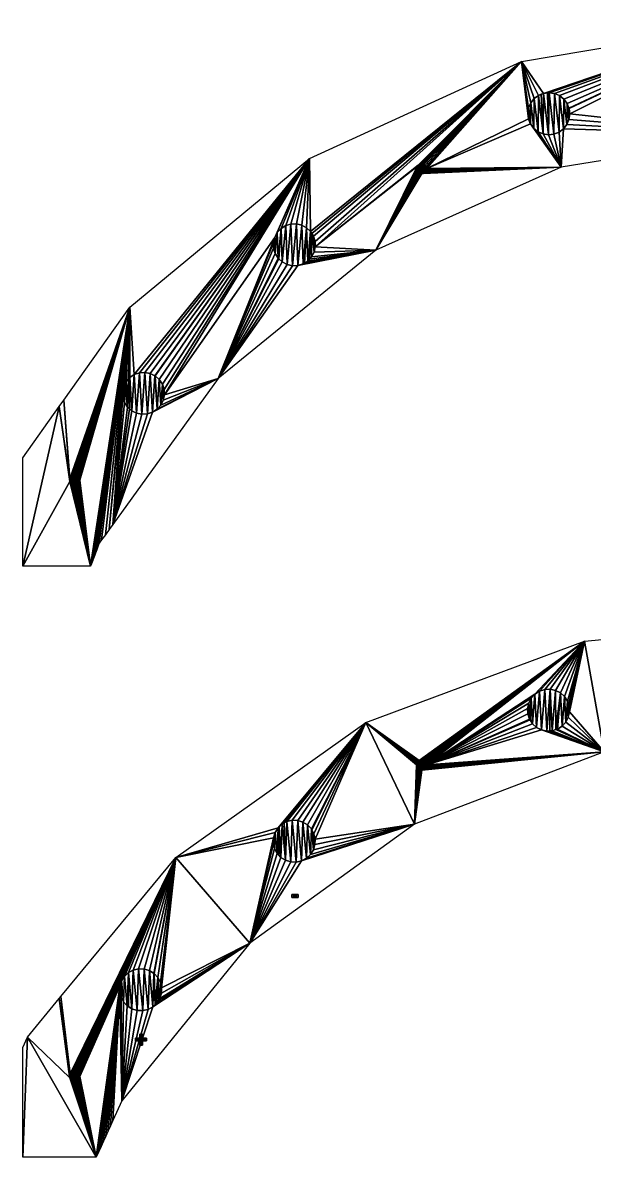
# Model space of a CAD drawing. Header units: metres. Extents: x -935 to 1842, y -1273 to 224.
# Drawn here: x 115.9 to 273.8, y -1273.3 to -960 of the extents above; entities that cross this region are included whole.
import ezdxf

# ---------------------------------------------------------------- set-up
doc = ezdxf.new("R2010")
doc.units = ezdxf.units.M

msp = doc.modelspace()

# ---------------------------------------------------------------- linework, layer by layer
at = {"layer": 'Group#9'}
msp.add_line((155.73, -1204.76), (155.66, -1204.85), dxfattribs=at)

# ---------------------------------------------------------------- meshes
at = {"layer": '+'}
mesh = msp.add_polyface(dxfattribs=at)
corners = [(147.09, -1240.42), (148.23, -1241.16), (148.23, -1240.42), (147.09, -1241.16), (148.23, -1239.28), (148.97, -1240.42), (148.97, -1239.28), (148.97, -1241.16), (148.97, -1242.3), (148.23, -1242.3), (150.11, -1241.16), (150.11, -1240.42)]
mesh.append_faces([[corners[k] for k in face] for face in [(1, 0, 3), (4, 5, 6), (5, 10, 11)]], dxfattribs={"vtx0": -1})
mesh.append_faces([[corners[k] for k in face] for face in [(0, 1, 2), (7, 4, 8), (8, 4, 9), (9, 2, 1), (10, 5, 7)]], dxfattribs={"vtx0": -1, "vtx1": -1})
mesh.append_faces([[corners[k] for k in face] for face in [(5, 4, 7)]], dxfattribs={"vtx0": -1, "vtx1": -1, "vtx2": -1})
mesh.append_faces([[corners[k] for k in face] for face in [(9, 4, 2)]], dxfattribs={"vtx0": -1, "vtx2": -1})
mesh = msp.add_polyface(dxfattribs=at)
corners = [(147.09, -1241.16, 0.2), (148.23, -1240.42, 0.2), (148.23, -1241.16, 0.2), (147.09, -1240.42, 0.2), (148.23, -1242.3, 0.2), (148.97, -1241.16, 0.2), (148.97, -1242.3, 0.2), (148.97, -1240.42, 0.2), (148.97, -1239.28, 0.2), (148.23, -1239.28, 0.2), (150.11, -1240.42, 0.2), (150.11, -1241.16, 0.2)]
mesh.append_faces([[corners[k] for k in face] for face in [(1, 0, 3), (4, 5, 6), (5, 10, 11)]], dxfattribs={"vtx0": -1})
mesh.append_faces([[corners[k] for k in face] for face in [(0, 1, 2), (7, 4, 8), (8, 4, 9), (9, 2, 1), (10, 5, 7)]], dxfattribs={"vtx0": -1, "vtx1": -1})
mesh.append_faces([[corners[k] for k in face] for face in [(5, 4, 7)]], dxfattribs={"vtx0": -1, "vtx1": -1, "vtx2": -1})
mesh.append_faces([[corners[k] for k in face] for face in [(9, 4, 2)]], dxfattribs={"vtx0": -1, "vtx2": -1})
mesh = msp.add_polyface(dxfattribs=at)
corners = [(147.09, -1240.42), (147.09, -1241.16, 0.2), (147.09, -1241.16), (147.09, -1240.42, 0.2)]
mesh.append_faces([[corners[k] for k in face] for face in [(0, 1, 2), (1, 0, 3)]], dxfattribs={"vtx0": -1})
mesh = msp.add_polyface(dxfattribs=at)
corners = [(148.23, -1240.42, 0.2), (147.09, -1240.42), (148.23, -1240.42), (147.09, -1240.42, 0.2)]
mesh.append_faces([[corners[k] for k in face] for face in [(0, 1, 2), (1, 0, 3)]], dxfattribs={"vtx0": -1})
mesh = msp.add_polyface(dxfattribs=at)
corners = [(148.97, -1239.28, 0.2), (148.23, -1239.28), (148.97, -1239.28), (148.23, -1239.28, 0.2)]
mesh.append_faces([[corners[k] for k in face] for face in [(0, 1, 2), (1, 0, 3)]], dxfattribs={"vtx0": -1})
mesh = msp.add_polyface(dxfattribs=at)
corners = [(148.23, -1239.28), (148.23, -1240.42, 0.2), (148.23, -1240.42), (148.23, -1239.28, 0.2)]
mesh.append_faces([[corners[k] for k in face] for face in [(0, 1, 2), (1, 0, 3)]], dxfattribs={"vtx0": -1})
mesh = msp.add_polyface(dxfattribs=at)
corners = [(148.97, -1239.28, 0.2), (148.97, -1240.42), (148.97, -1240.42, 0.2), (148.97, -1239.28)]
mesh.append_faces([[corners[k] for k in face] for face in [(0, 1, 2), (1, 0, 3)]], dxfattribs={"vtx0": -1})
mesh = msp.add_polyface(dxfattribs=at)
corners = [(150.11, -1240.42, 0.2), (148.97, -1240.42), (150.11, -1240.42), (148.97, -1240.42, 0.2)]
mesh.append_faces([[corners[k] for k in face] for face in [(0, 1, 2), (1, 0, 3)]], dxfattribs={"vtx0": -1})
mesh = msp.add_polyface(dxfattribs=at)
corners = [(150.11, -1240.42, 0.2), (150.11, -1241.16), (150.11, -1241.16, 0.2), (150.11, -1240.42)]
mesh.append_faces([[corners[k] for k in face] for face in [(0, 1, 2), (1, 0, 3)]], dxfattribs={"vtx0": -1})
mesh = msp.add_polyface(dxfattribs=at)
corners = [(147.09, -1241.16, 0.2), (148.23, -1241.16), (147.09, -1241.16), (148.23, -1241.16, 0.2)]
mesh.append_faces([[corners[k] for k in face] for face in [(0, 1, 2), (1, 0, 3)]], dxfattribs={"vtx0": -1})
mesh = msp.add_polyface(dxfattribs=at)
corners = [(148.23, -1241.16), (148.23, -1242.3, 0.2), (148.23, -1242.3), (148.23, -1241.16, 0.2)]
mesh.append_faces([[corners[k] for k in face] for face in [(0, 1, 2), (1, 0, 3)]], dxfattribs={"vtx0": -1})
mesh = msp.add_polyface(dxfattribs=at)
corners = [(148.23, -1242.3, 0.2), (148.97, -1242.3), (148.23, -1242.3), (148.97, -1242.3, 0.2)]
mesh.append_faces([[corners[k] for k in face] for face in [(0, 1, 2), (1, 0, 3)]], dxfattribs={"vtx0": -1})
mesh = msp.add_polyface(dxfattribs=at)
corners = [(148.97, -1241.16, 0.2), (148.97, -1242.3), (148.97, -1242.3, 0.2), (148.97, -1241.16)]
mesh.append_faces([[corners[k] for k in face] for face in [(0, 1, 2), (1, 0, 3)]], dxfattribs={"vtx0": -1})
mesh = msp.add_polyface(dxfattribs=at)
corners = [(148.97, -1241.16, 0.2), (150.11, -1241.16), (148.97, -1241.16), (150.11, -1241.16, 0.2)]
mesh.append_faces([[corners[k] for k in face] for face in [(0, 1, 2), (1, 0, 3)]], dxfattribs={"vtx0": -1})
at = {"layer": '-#1'}
mesh = msp.add_polyface(dxfattribs=at)
corners = [(190.25, -1200.68), (191.95, -1201.52), (191.95, -1200.68), (190.25, -1201.52)]
mesh.append_faces([[corners[k] for k in face] for face in [(0, 1, 2), (1, 0, 3)]], dxfattribs={"vtx0": -1})
mesh = msp.add_polyface(dxfattribs=at)
corners = [(190.25, -1201.52, 0.2), (191.95, -1200.68, 0.2), (191.95, -1201.52, 0.2), (190.25, -1200.68, 0.2)]
mesh.append_faces([[corners[k] for k in face] for face in [(0, 1, 2), (1, 0, 3)]], dxfattribs={"vtx0": -1})
mesh = msp.add_polyface(dxfattribs=at)
corners = [(190.25, -1200.68), (190.25, -1201.52, 0.2), (190.25, -1201.52), (190.25, -1200.68, 0.2)]
mesh.append_faces([[corners[k] for k in face] for face in [(0, 1, 2), (1, 0, 3)]], dxfattribs={"vtx0": -1})
mesh = msp.add_polyface(dxfattribs=at)
corners = [(191.95, -1200.68, 0.2), (190.25, -1200.68), (191.95, -1200.68), (190.25, -1200.68, 0.2)]
mesh.append_faces([[corners[k] for k in face] for face in [(0, 1, 2), (1, 0, 3)]], dxfattribs={"vtx0": -1})
mesh = msp.add_polyface(dxfattribs=at)
corners = [(190.25, -1201.52, 0.2), (191.95, -1201.52), (190.25, -1201.52), (191.95, -1201.52, 0.2)]
mesh.append_faces([[corners[k] for k in face] for face in [(0, 1, 2), (1, 0, 3)]], dxfattribs={"vtx0": -1})
mesh = msp.add_polyface(dxfattribs=at)
corners = [(191.95, -1200.68, 0.2), (191.95, -1201.52), (191.95, -1201.52, 0.2), (191.95, -1200.68)]
mesh.append_faces([[corners[k] for k in face] for face in [(0, 1, 2), (1, 0, 3)]], dxfattribs={"vtx0": -1})
at = {"layer": 'Group#10'}
mesh = msp.add_polyface(dxfattribs=at)
corners = [(264.57, -999.87), (227.5, -1000.26), (256.12, -987.94), (255.56, -986.53), (253.65, -970.69), (255.39, -985.03), (256.09, -987.84), (257.03, -989.15), (258.22, -990.09), (259.61, -990.69), (261.11, -990.9), (262.61, -990.73), (264.02, -990.17), (265.23, -989.26), (319.93, -990.95), (266.17, -988.07), (266.76, -986.68), (266.98, -985.18), (317.11, -959.97), (320.31, -975.25), (320.46, -973.75), (321.01, -972.34), (321.9, -971.11), (323.07, -970.16), (324.45, -969.54), (325.95, -969.3), (324.75, -980.74), (375.71, -996.67), (323.34, -980.2), (322.11, -979.31), (321.16, -978.13), (320.54, -976.75), (320.49, -976.39), (255.6, -983.53), (256.2, -982.14), (257.14, -980.95), (258.35, -980.05), (259.76, -979.48), (259.11, -979.74), (260.82, -979.36), (261.26, -979.31), (262.76, -979.53), (264.15, -980.12), (265.34, -981.06), (266.25, -982.27), (266.74, -983.53), (266.81, -983.68)]
mesh.append_faces([[corners[k] for k in face] for face in [(2, 3, 6), (36, 37, 38)]], dxfattribs={"vtx0": -1})
mesh.append_faces([[corners[k] for k in face] for face in [(3, 4, 5), (0, 13, 14), (19, 18, 20), (20, 18, 21), (21, 18, 22), (22, 18, 23), (23, 18, 24), (24, 18, 25), (14, 26, 27), (26, 14, 28), (28, 14, 29), (29, 14, 30), (30, 14, 31), (31, 14, 32), (32, 14, 19), (33, 4, 34), (34, 4, 35), (35, 4, 36), (37, 18, 39), (39, 18, 40), (40, 18, 41), (41, 18, 42), (42, 18, 43), (43, 18, 44), (44, 18, 45), (45, 18, 46), (46, 18, 17)]], dxfattribs={"vtx0": -1, "vtx1": -1})
mesh.append_faces([[corners[k] for k in face] for face in [(0, 1, 2), (2, 1, 3), (14, 17, 18), (14, 18, 19), (36, 4, 37)]], dxfattribs={"vtx0": -1, "vtx1": -1, "vtx2": -1})
mesh.append_faces([[corners[k] for k in face] for face in [(0, 2, 7), (0, 7, 8), (0, 8, 9), (0, 9, 10), (0, 10, 11), (0, 11, 12), (0, 12, 13), (14, 13, 15), (14, 15, 16), (14, 16, 17), (4, 33, 5), (37, 4, 18)]], dxfattribs={"vtx0": -1, "vtx2": -1})
mesh = msp.add_polyface(dxfattribs=at)
corners = [(213.4, -1022.81), (226.1, -1001.66), (264.57, -999.87), (225.74, -1001.61), (225.4, -1001.47), (225.11, -1001.25), (224.89, -1000.96), (224.82, -1000.79), (224.75, -1000.62), (224.7, -1000.26), (226.47, -1001.61), (226.8, -1001.47), (227.09, -1001.25), (227.32, -1000.96), (227.45, -1000.62), (227.5, -1000.26), (255.56, -986.53), (253.65, -970.69), (189.98, -1015.58), (195.12, -997.47), (191.5, -1015.53), (192.97, -1015.87), (194.31, -1016.58), (195.41, -1017.62), (195.78, -1018.21), (196.21, -1018.9), (196.65, -1020.35), (196.7, -1021.86), (225.11, -999.27), (224.89, -999.56), (224.75, -999.9), (225.4, -999.05), (225.74, -998.91), (226.1, -998.86), (226.47, -998.91), (226.8, -999.05), (227.09, -999.27), (227.32, -999.56), (227.39, -999.73), (227.45, -999.9), (191.88, -1027.02), (193.33, -1026.58), (193.71, -1026.34), (194.62, -1025.78), (195.09, -1025.27), (195.65, -1024.67), (196.36, -1023.34)]
mesh.append_faces([[corners[k] for k in face] for face in [(0, 1, 2), (1, 0, 3), (3, 0, 4), (4, 0, 5), (5, 0, 6), (6, 0, 7), (7, 0, 8), (8, 0, 9), (18, 19, 20), (20, 19, 21), (21, 19, 22), (22, 19, 23), (23, 17, 24), (24, 17, 25), (25, 17, 26), (26, 17, 27), (28, 17, 31), (31, 17, 32), (32, 17, 33), (33, 17, 34), (34, 17, 35), (35, 17, 36), (36, 17, 37), (37, 17, 38), (38, 17, 39), (39, 17, 15)]], dxfattribs={"vtx0": -1, "vtx1": -1})
mesh.append_faces([[corners[k] for k in face] for face in [(16, 15, 17), (27, 17, 28), (27, 29, 0)]], dxfattribs={"vtx0": -1, "vtx1": -1, "vtx2": -1})
mesh.append_faces([[corners[k] for k in face] for face in [(2, 1, 10), (2, 10, 11), (2, 11, 12), (2, 12, 13), (2, 13, 14), (2, 14, 15), (23, 19, 17), (27, 28, 29), (0, 29, 30), (0, 30, 9), (0, 40, 41), (0, 41, 42), (0, 42, 43), (0, 43, 44), (0, 44, 45), (0, 45, 46), (0, 46, 27)]], dxfattribs={"vtx0": -1, "vtx2": -1})
mesh = msp.add_polyface(dxfattribs=at)
corners = [(255.6, -983.53), (255.56, -986.53), (255.39, -985.03), (256.09, -987.84), (256.2, -982.14), (256.12, -987.94), (257.03, -989.15), (257.14, -980.95), (258.22, -990.09), (258.35, -980.05), (259.61, -990.69), (259.11, -979.74), (259.76, -979.48), (261.11, -990.9), (260.82, -979.36), (261.26, -979.31), (262.61, -990.73), (262.76, -979.53), (264.02, -990.17), (264.15, -980.12), (265.23, -989.26), (265.34, -981.06), (266.17, -988.07), (266.25, -982.27), (266.76, -986.68), (266.74, -983.53), (266.81, -983.68), (266.98, -985.18)]
mesh.append_faces([[corners[k] for k in face] for face in [(0, 1, 2), (24, 26, 27)]], dxfattribs={"vtx0": -1})
mesh.append_faces([[corners[k] for k in face] for face in [(1, 0, 3), (3, 4, 5), (5, 4, 6), (6, 7, 8), (8, 9, 10), (10, 12, 13), (13, 15, 16), (16, 17, 18), (18, 19, 20), (20, 21, 22), (22, 23, 24)]], dxfattribs={"vtx0": -1, "vtx1": -1})
mesh.append_faces([[corners[k] for k in face] for face in [(3, 0, 4), (6, 4, 7), (8, 7, 9), (10, 9, 11), (10, 11, 12), (13, 12, 14), (13, 14, 15), (16, 15, 17), (18, 17, 19), (20, 19, 21), (22, 21, 23), (24, 23, 25), (24, 25, 26)]], dxfattribs={"vtx0": -1, "vtx2": -1})
mesh = msp.add_polyface(dxfattribs=at)
corners = [(128.94, -1085.9), (127.25, -1064.2), (145.52, -1038.49), (129.3, -1085.28), (129.59, -1085.05), (129.93, -1084.91), (130.29, -1084.87), (130.65, -1084.91), (130.99, -1085.05), (131.13, -1085.16), (131.28, -1085.28), (131.5, -1085.57), (139.76, -1099.94), (143.47, -1061.9), (143.78, -1060.42), (144.14, -1059.7), (144.45, -1059.07), (145.16, -1058.27), (145.46, -1057.94), (146.72, -1057.1), (195.12, -997.47), (148.16, -1056.62), (149.67, -1056.53), (151.15, -1056.84), (152.43, -1057.48), (152.51, -1057.51), (153.64, -1058.52), (154.47, -1059.78), (154.95, -1061.22), (155.04, -1062.73), (185.5, -1019.26), (169.91, -1058.21), (185.16, -1020.74), (186.22, -1017.93), (187.25, -1016.82), (188.54, -1016.02), (189.98, -1015.58), (191.88, -1027.02), (213.4, -1022.81), (190.37, -1027.07), (188.9, -1026.73), (187.56, -1026.02), (186.67, -1025.18), (186.45, -1024.98), (185.65, -1023.7), (185.21, -1022.25), (151.79, -1067.53), (153.05, -1066.7), (154.06, -1065.57), (154.74, -1064.21)]
mesh.append_faces([[corners[k] for k in face] for face in [(3, 2, 4), (4, 2, 5), (5, 2, 6), (6, 2, 7), (7, 2, 8), (8, 2, 9), (9, 2, 10), (10, 2, 11), (13, 2, 14), (14, 2, 15), (15, 2, 16), (16, 2, 17), (17, 2, 18), (18, 2, 19), (19, 20, 21), (21, 20, 22), (22, 20, 23), (23, 20, 24), (24, 20, 25), (25, 20, 26), (26, 20, 27), (27, 20, 28), (28, 20, 29), (30, 20, 33), (33, 20, 34), (34, 20, 35), (35, 20, 36), (31, 37, 38), (37, 31, 39), (39, 31, 40), (40, 31, 41), (41, 31, 42), (42, 31, 43), (43, 31, 44), (44, 31, 45), (45, 31, 32)]], dxfattribs={"vtx0": -1, "vtx1": -1})
mesh.append_faces([[corners[k] for k in face] for face in [(12, 2, 13), (29, 20, 30), (29, 30, 31)]], dxfattribs={"vtx0": -1, "vtx1": -1, "vtx2": -1})
mesh.append_faces([[corners[k] for k in face] for face in [(0, 1, 2), (19, 2, 20), (31, 30, 32), (31, 46, 47), (31, 47, 48), (31, 48, 49), (31, 49, 29)]], dxfattribs={"vtx0": -1, "vtx2": -1})
mesh = msp.add_polyface(dxfattribs=at)
corners = [(224.75, -999.9), (224.75, -1000.62), (224.7, -1000.26), (224.89, -999.56), (224.82, -1000.79), (224.89, -1000.96), (225.11, -999.27), (225.11, -1001.25), (225.4, -999.05), (225.4, -1001.47), (225.74, -998.91), (225.74, -1001.61), (226.1, -998.86), (226.1, -1001.66), (226.47, -998.91), (226.47, -1001.61), (226.8, -999.05), (226.8, -1001.47), (227.09, -1001.25), (227.09, -999.27), (227.32, -999.56), (227.32, -1000.96), (227.39, -999.73), (227.45, -1000.62), (227.45, -999.9), (227.5, -1000.26)]
mesh.append_faces([[corners[k] for k in face] for face in [(0, 1, 2), (23, 24, 25)]], dxfattribs={"vtx0": -1})
mesh.append_faces([[corners[k] for k in face] for face in [(1, 3, 4), (4, 3, 5), (5, 6, 7), (7, 8, 9), (9, 10, 11), (11, 12, 13), (13, 14, 15), (15, 16, 17), (17, 16, 18), (18, 20, 21), (21, 22, 23)]], dxfattribs={"vtx0": -1, "vtx1": -1})
mesh.append_faces([[corners[k] for k in face] for face in [(1, 0, 3), (5, 3, 6), (7, 6, 8), (9, 8, 10), (11, 10, 12), (13, 12, 14), (15, 14, 16), (18, 16, 19), (18, 19, 20), (21, 20, 22), (23, 22, 24)]], dxfattribs={"vtx0": -1, "vtx2": -1})
mesh = msp.add_polyface(dxfattribs=at)
corners = [(185.5, -1019.26), (185.21, -1022.25), (185.16, -1020.74), (185.65, -1023.7), (186.22, -1017.93), (186.45, -1024.98), (187.25, -1016.82), (186.67, -1025.18), (187.56, -1026.02), (188.54, -1016.02), (188.9, -1026.73), (189.98, -1015.58), (190.37, -1027.07), (191.5, -1015.53), (191.88, -1027.02), (192.97, -1015.87), (193.33, -1026.58), (194.31, -1016.58), (193.71, -1026.34), (194.62, -1025.78), (195.41, -1017.62), (195.09, -1025.27), (195.65, -1024.67), (195.78, -1018.21), (196.36, -1023.34), (196.21, -1018.9), (196.65, -1020.35), (196.7, -1021.86)]
mesh.append_faces([[corners[k] for k in face] for face in [(0, 1, 2), (24, 26, 27)]], dxfattribs={"vtx0": -1})
mesh.append_faces([[corners[k] for k in face] for face in [(1, 0, 3), (3, 4, 5), (5, 6, 7), (7, 6, 8), (8, 9, 10), (10, 11, 12), (12, 13, 14), (14, 15, 16), (16, 17, 18), (18, 17, 19), (19, 20, 21), (21, 20, 22), (22, 23, 24)]], dxfattribs={"vtx0": -1, "vtx1": -1})
mesh.append_faces([[corners[k] for k in face] for face in [(3, 0, 4), (5, 4, 6), (8, 6, 9), (10, 9, 11), (12, 11, 13), (14, 13, 15), (16, 15, 17), (19, 17, 20), (22, 20, 23), (24, 23, 25), (24, 25, 26)]], dxfattribs={"vtx0": -1, "vtx2": -1})
mesh = msp.add_polyface(dxfattribs=at)
corners = [(127.25, -1064.2), (128.94, -1085.9), (128.89, -1086.27), (145.52, -1038.49), (129.08, -1085.57), (129.3, -1085.28), (131.5, -1085.57), (131.64, -1085.9), (131.69, -1086.27), (134.65, -1110.02), (134.72, -1109.83), (135.24, -1108.47), (135.26, -1108.41), (135.8, -1106.99), (136, -1106.47), (136.34, -1105.57), (136.88, -1104.15), (137.07, -1103.66), (137.71, -1102.78), (138.73, -1101.36), (139.76, -1099.94), (143.47, -1061.9), (140.78, -1098.52), (151.79, -1067.53), (169.91, -1058.21), (150.36, -1068.01), (148.84, -1068.1), (147.36, -1067.8), (146.01, -1067.12), (145.41, -1066.59), (144.88, -1066.12), (144.04, -1064.85), (143.56, -1063.42), (126, -1065.95), (115.91, -1110.02), (115.91, -1080.15), (128.94, -1086.63), (129.08, -1086.96), (129.3, -1087.25), (129.45, -1087.37), (129.59, -1087.48), (129.93, -1087.62), (130.29, -1087.66), (130.65, -1087.62), (130.99, -1087.48), (131.28, -1087.25), (131.5, -1086.96), (131.64, -1086.63)]
mesh.append_faces([[corners[k] for k in face] for face in [(33, 34, 35)]], dxfattribs={"vtx0": -1})
mesh.append_faces([[corners[k] for k in face] for face in [(1, 3, 4), (4, 3, 5), (6, 3, 7), (7, 3, 8), (9, 3, 10), (10, 3, 11), (11, 3, 12), (12, 3, 13), (13, 3, 14), (14, 3, 15), (15, 3, 16), (16, 3, 17), (17, 3, 18), (18, 3, 19), (19, 3, 20), (20, 21, 22), (22, 23, 24), (23, 22, 25), (25, 22, 26), (26, 22, 27), (27, 22, 28), (28, 22, 29), (29, 22, 30), (30, 22, 31), (31, 22, 32), (32, 22, 21), (34, 36, 9), (36, 33, 2)]], dxfattribs={"vtx0": -1, "vtx1": -1})
mesh.append_faces([[corners[k] for k in face] for face in [(8, 3, 9), (34, 33, 36)]], dxfattribs={"vtx0": -1, "vtx1": -1, "vtx2": -1})
mesh.append_faces([[corners[k] for k in face] for face in [(0, 1, 2), (2, 33, 0), (9, 36, 37), (9, 37, 38), (9, 38, 39), (9, 39, 40), (9, 40, 41), (9, 41, 42), (9, 42, 43), (9, 43, 44), (9, 44, 45), (9, 45, 46), (9, 46, 47), (9, 47, 8)]], dxfattribs={"vtx0": -1, "vtx2": -1})
mesh = msp.add_polyface(dxfattribs=at)
corners = [(143.78, -1060.42), (143.56, -1063.42), (143.47, -1061.9), (144.04, -1064.85), (144.14, -1059.7), (144.88, -1066.12), (144.45, -1059.07), (145.16, -1058.27), (145.41, -1066.59), (145.46, -1057.94), (146.01, -1067.12), (146.72, -1057.1), (147.36, -1067.8), (148.16, -1056.62), (148.84, -1068.1), (149.67, -1056.53), (150.36, -1068.01), (151.15, -1056.84), (151.79, -1067.53), (152.43, -1057.48), (153.05, -1066.7), (152.51, -1057.51), (153.64, -1058.52), (154.06, -1065.57), (154.47, -1059.78), (154.74, -1064.21), (154.95, -1061.22), (155.04, -1062.73)]
mesh.append_faces([[corners[k] for k in face] for face in [(0, 1, 2), (25, 26, 27)]], dxfattribs={"vtx0": -1})
mesh.append_faces([[corners[k] for k in face] for face in [(1, 0, 3), (3, 4, 5), (5, 7, 8), (8, 9, 10), (10, 11, 12), (12, 13, 14), (14, 15, 16), (16, 17, 18), (18, 19, 20), (20, 22, 23), (23, 24, 25)]], dxfattribs={"vtx0": -1, "vtx1": -1})
mesh.append_faces([[corners[k] for k in face] for face in [(3, 0, 4), (5, 4, 6), (5, 6, 7), (8, 7, 9), (10, 9, 11), (12, 11, 13), (14, 13, 15), (16, 15, 17), (18, 17, 19), (20, 19, 21), (20, 21, 22), (23, 22, 24), (25, 24, 26)]], dxfattribs={"vtx0": -1, "vtx2": -1})
mesh = msp.add_polyface(dxfattribs=at)
corners = [(128.94, -1085.9), (128.94, -1086.63), (128.89, -1086.27), (129.08, -1085.57), (129.08, -1086.96), (129.3, -1085.28), (129.3, -1087.25), (129.59, -1085.05), (129.45, -1087.37), (129.59, -1087.48), (129.93, -1084.91), (129.93, -1087.62), (130.29, -1084.87), (130.29, -1087.66), (130.65, -1084.91), (130.65, -1087.62), (130.99, -1085.05), (130.99, -1087.48), (131.13, -1085.16), (131.28, -1087.25), (131.28, -1085.28), (131.5, -1085.57), (131.5, -1086.96), (131.64, -1085.9), (131.64, -1086.63), (131.69, -1086.27)]
mesh.append_faces([[corners[k] for k in face] for face in [(0, 1, 2), (24, 23, 25)]], dxfattribs={"vtx0": -1})
mesh.append_faces([[corners[k] for k in face] for face in [(1, 3, 4), (4, 5, 6), (6, 7, 8), (8, 7, 9), (9, 10, 11), (11, 12, 13), (13, 14, 15), (15, 16, 17), (17, 18, 19), (19, 21, 22), (22, 23, 24)]], dxfattribs={"vtx0": -1, "vtx1": -1})
mesh.append_faces([[corners[k] for k in face] for face in [(1, 0, 3), (4, 3, 5), (6, 5, 7), (9, 7, 10), (11, 10, 12), (13, 12, 14), (15, 14, 16), (17, 16, 18), (19, 18, 20), (19, 20, 21), (22, 21, 23)]], dxfattribs={"vtx0": -1, "vtx2": -1})
at = {"layer": 'Group#9'}
mesh = msp.add_polyface(dxfattribs=at)
corners = [(224.1, -1181.33), (226.1, -1166.36), (276.5, -1161.37), (226.47, -1166.31), (226.8, -1166.17), (227.09, -1165.95), (227.32, -1165.66), (227.45, -1165.32), (227.5, -1164.96), (259.15, -1155.26), (257.8, -1154.57), (256.68, -1153.55), (256.02, -1152.53), (255.86, -1152.28), (255.4, -1150.84), (255.32, -1149.33), (260.63, -1155.58), (261.44, -1155.54), (262.14, -1155.51), (263.16, -1155.18), (263.58, -1155.05), (264.85, -1154.23), (265.87, -1153.11), (266.56, -1151.76), (266.88, -1150.28), (271.02, -1130.74), (335.09, -1124.67), (320.54, -1138.15), (320.31, -1139.65), (320.46, -1141.11), (227.45, -1164.6), (257.35, -1145.38), (256.34, -1146.5), (255.65, -1147.85), (258.63, -1144.56), (260.07, -1144.1), (261.58, -1144.03), (263.06, -1144.35), (264.41, -1145.04), (265.53, -1146.06), (266.35, -1147.33), (266.63, -1148.23), (266.81, -1148.77)]
mesh.append_faces([[corners[k] for k in face] for face in [(0, 1, 2), (9, 8, 10), (10, 8, 11), (11, 8, 12), (12, 8, 13), (13, 8, 14), (14, 8, 15), (29, 2, 28), (30, 25, 8), (31, 25, 34), (34, 25, 35), (35, 25, 36), (36, 25, 37), (37, 25, 38), (38, 25, 39), (39, 25, 40), (40, 25, 41), (41, 25, 42), (42, 25, 24)]], dxfattribs={"vtx0": -1, "vtx1": -1})
mesh.append_faces([[corners[k] for k in face] for face in [(2, 8, 9), (2, 24, 25), (8, 25, 31)]], dxfattribs={"vtx0": -1, "vtx1": -1, "vtx2": -1})
mesh.append_faces([[corners[k] for k in face] for face in [(2, 1, 3), (2, 3, 4), (2, 4, 5), (2, 5, 6), (2, 6, 7), (2, 7, 8), (2, 9, 16), (2, 16, 17), (2, 17, 18), (2, 18, 19), (2, 19, 20), (2, 20, 21), (2, 21, 22), (2, 22, 23), (2, 23, 24), (2, 25, 26), (2, 27, 28), (8, 31, 32), (8, 32, 33), (8, 33, 15)]], dxfattribs={"vtx0": -1, "vtx2": -1})
mesh = msp.add_polyface(dxfattribs=at)
corners = [(226.1, -1166.36), (224.1, -1181.33), (225.74, -1166.31), (225.4, -1166.17), (225.11, -1165.95), (224.89, -1165.66), (224.75, -1165.32), (224.7, -1164.96), (224.82, -1165.49), (178.65, -1214.17), (192.94, -1191.43), (191.47, -1191.77), (187.22, -1190.48), (186.19, -1189.37), (186.68, -1189.89), (194.28, -1190.72), (195.38, -1189.68), (196.18, -1188.4), (196.62, -1186.95), (196.67, -1185.44), (210.7, -1153.19), (224.75, -1164.6), (224.89, -1164.26), (225.11, -1163.97), (225.4, -1163.75), (271.02, -1130.74), (225.74, -1163.61), (226.1, -1163.56), (226.47, -1163.61), (226.8, -1163.75), (227.09, -1163.97), (227.32, -1164.26), (227.39, -1164.43), (227.45, -1164.6), (186.42, -1182.32), (186.75, -1182.01), (187.53, -1181.28), (188.15, -1180.95), (188.87, -1180.57), (190.34, -1180.23), (191.85, -1180.28), (193.3, -1180.72), (194.59, -1181.52), (195.62, -1182.63), (195.77, -1182.9), (196.33, -1183.96)]
mesh.append_faces([[corners[k] for k in face] for face in [(5, 6, 8), (12, 13, 14)]], dxfattribs={"vtx0": -1})
mesh.append_faces([[corners[k] for k in face] for face in [(0, 1, 2), (2, 1, 3), (3, 1, 4), (4, 1, 5), (6, 1, 7), (9, 10, 1), (10, 9, 11), (7, 20, 21), (21, 20, 22), (22, 20, 23), (23, 20, 24), (24, 25, 26), (26, 25, 27), (27, 25, 28), (28, 25, 29), (29, 25, 30), (30, 25, 31), (31, 25, 32), (32, 25, 33), (34, 20, 35), (35, 20, 36), (36, 20, 37), (37, 20, 38), (38, 20, 39), (39, 20, 40), (40, 20, 41), (41, 20, 42), (42, 20, 43), (43, 20, 44), (44, 20, 45), (45, 20, 19)]], dxfattribs={"vtx0": -1, "vtx1": -1})
mesh.append_faces([[corners[k] for k in face] for face in [(5, 1, 6), (1, 19, 20), (1, 20, 7)]], dxfattribs={"vtx0": -1, "vtx1": -1, "vtx2": -1})
mesh.append_faces([[corners[k] for k in face] for face in [(1, 10, 15), (1, 15, 16), (1, 16, 17), (1, 17, 18), (1, 18, 19), (24, 20, 25)]], dxfattribs={"vtx0": -1, "vtx2": -1})
mesh = msp.add_polyface(dxfattribs=at)
corners = [(255.65, -1147.85), (255.4, -1150.84), (255.32, -1149.33), (255.86, -1152.28), (256.34, -1146.5), (256.02, -1152.53), (256.68, -1153.55), (257.35, -1145.38), (257.8, -1154.57), (258.63, -1144.56), (259.15, -1155.26), (260.07, -1144.1), (260.63, -1155.58), (261.58, -1144.03), (261.44, -1155.54), (262.14, -1155.51), (263.06, -1144.35), (263.16, -1155.18), (264.41, -1145.04), (263.58, -1155.05), (264.85, -1154.23), (265.53, -1146.06), (265.87, -1153.11), (266.35, -1147.33), (266.56, -1151.76), (266.63, -1148.23), (266.88, -1150.28), (266.81, -1148.77)]
mesh.append_faces([[corners[k] for k in face] for face in [(0, 1, 2), (26, 25, 27)]], dxfattribs={"vtx0": -1})
mesh.append_faces([[corners[k] for k in face] for face in [(1, 0, 3), (3, 4, 5), (5, 4, 6), (6, 7, 8), (8, 9, 10), (10, 11, 12), (12, 13, 14), (14, 13, 15), (15, 16, 17), (17, 18, 19), (19, 18, 20), (20, 21, 22), (22, 23, 24), (24, 25, 26)]], dxfattribs={"vtx0": -1, "vtx1": -1})
mesh.append_faces([[corners[k] for k in face] for face in [(3, 0, 4), (6, 4, 7), (8, 7, 9), (10, 9, 11), (12, 11, 13), (15, 13, 16), (17, 16, 18), (20, 18, 21), (22, 21, 23), (24, 23, 25)]], dxfattribs={"vtx0": -1, "vtx2": -1})
mesh = msp.add_polyface(dxfattribs=at)
corners = [(191.47, -1191.77), (178.65, -1214.17), (189.95, -1191.72), (188.51, -1191.28), (187.22, -1190.48), (186.19, -1189.37), (185.48, -1188.04), (185.13, -1186.56), (146.08, -1232.29), (144.8, -1231.49), (145.08, -1231.66), (151.85, -1231.74), (152.45, -1231.19), (152.96, -1230.71), (153.53, -1229.8), (153.76, -1229.42), (154.21, -1227.98), (154.26, -1226.46), (158.24, -1190.48), (185.18, -1185.05), (185.62, -1183.6), (186.42, -1182.32), (210.7, -1153.19), (129.06, -1250.27), (126.47, -1228.89), (129.28, -1249.98), (129.57, -1249.75), (129.91, -1249.61), (130.27, -1249.57), (130.63, -1249.61), (130.97, -1249.75), (131.26, -1249.98), (131.48, -1250.27), (131.62, -1250.6), (143.21, -1224.61), (131.67, -1250.97), (142.77, -1226.06), (144.02, -1223.33), (145.12, -1222.3), (146.46, -1221.59), (147.93, -1221.25), (149.45, -1221.3), (150.89, -1221.74), (152.14, -1222.52), (152.18, -1222.54), (153.21, -1223.65), (153.92, -1224.99)]
mesh.append_faces([[corners[k] for k in face] for face in [(8, 9, 10)]], dxfattribs={"vtx0": -1})
mesh.append_faces([[corners[k] for k in face] for face in [(0, 1, 2), (2, 1, 3), (3, 1, 4), (5, 1, 6), (6, 1, 7), (19, 18, 20), (20, 18, 21), (23, 18, 25), (25, 18, 26), (26, 18, 27), (27, 18, 28), (28, 18, 29), (29, 18, 30), (30, 18, 31), (31, 18, 32), (32, 18, 33), (34, 18, 37), (37, 18, 38), (38, 18, 39), (39, 18, 40), (40, 18, 41), (41, 18, 42), (42, 18, 43), (43, 18, 44), (44, 18, 45), (45, 18, 46), (46, 18, 17)]], dxfattribs={"vtx0": -1, "vtx1": -1})
mesh.append_faces([[corners[k] for k in face] for face in [(4, 1, 5), (1, 17, 18), (1, 18, 19), (33, 18, 34)]], dxfattribs={"vtx0": -1, "vtx1": -1, "vtx2": -1})
mesh.append_faces([[corners[k] for k in face] for face in [(1, 11, 12), (1, 12, 13), (1, 13, 14), (1, 14, 15), (1, 15, 16), (1, 16, 17), (21, 18, 22), (1, 19, 7), (23, 24, 18), (35, 34, 36)]], dxfattribs={"vtx0": -1, "vtx2": -1})
mesh = msp.add_polyface(dxfattribs=at)
corners = [(224.75, -1164.6), (224.75, -1165.32), (224.7, -1164.96), (224.89, -1164.26), (224.82, -1165.49), (224.89, -1165.66), (225.11, -1165.95), (225.11, -1163.97), (225.4, -1166.17), (225.4, -1163.75), (225.74, -1163.61), (225.74, -1166.31), (226.1, -1166.36), (226.1, -1163.56), (226.47, -1166.31), (226.47, -1163.61), (226.8, -1166.17), (226.8, -1163.75), (227.09, -1165.95), (227.09, -1163.97), (227.32, -1165.66), (227.32, -1164.26), (227.45, -1165.32), (227.39, -1164.43), (227.45, -1164.6), (227.5, -1164.96)]
mesh.append_faces([[corners[k] for k in face] for face in [(0, 1, 2), (22, 24, 25)]], dxfattribs={"vtx0": -1})
mesh.append_faces([[corners[k] for k in face] for face in [(1, 3, 4), (4, 3, 5), (5, 3, 6), (6, 7, 8), (8, 10, 11), (11, 10, 12), (12, 13, 14), (14, 15, 16), (16, 17, 18), (18, 19, 20), (20, 21, 22)]], dxfattribs={"vtx0": -1, "vtx1": -1})
mesh.append_faces([[corners[k] for k in face] for face in [(1, 0, 3), (6, 3, 7), (8, 7, 9), (8, 9, 10), (12, 10, 13), (14, 13, 15), (16, 15, 17), (18, 17, 19), (20, 19, 21), (22, 21, 23), (22, 23, 24)]], dxfattribs={"vtx0": -1, "vtx2": -1})
mesh = msp.add_polyface(dxfattribs=at)
corners = [(185.18, -1185.05), (185.48, -1188.04), (185.13, -1186.56), (185.62, -1183.6), (186.19, -1189.37), (186.42, -1182.32), (186.68, -1189.89), (186.75, -1182.01), (187.22, -1190.48), (187.53, -1181.28), (188.51, -1191.28), (188.15, -1180.95), (188.87, -1180.57), (189.95, -1191.72), (190.34, -1180.23), (191.47, -1191.77), (191.85, -1180.28), (192.94, -1191.43), (193.3, -1180.72), (194.28, -1190.72), (194.59, -1181.52), (195.38, -1189.68), (195.62, -1182.63), (196.18, -1188.4), (195.77, -1182.9), (196.33, -1183.96), (196.62, -1186.95), (196.67, -1185.44)]
mesh.append_faces([[corners[k] for k in face] for face in [(0, 1, 2), (26, 25, 27)]], dxfattribs={"vtx0": -1})
mesh.append_faces([[corners[k] for k in face] for face in [(1, 3, 4), (4, 5, 6), (6, 7, 8), (8, 9, 10), (10, 12, 13), (13, 14, 15), (15, 16, 17), (17, 18, 19), (19, 20, 21), (21, 22, 23), (23, 25, 26)]], dxfattribs={"vtx0": -1, "vtx1": -1})
mesh.append_faces([[corners[k] for k in face] for face in [(1, 0, 3), (4, 3, 5), (6, 5, 7), (8, 7, 9), (10, 9, 11), (10, 11, 12), (13, 12, 14), (15, 14, 16), (17, 16, 18), (19, 18, 20), (21, 20, 22), (23, 22, 24), (23, 24, 25)]], dxfattribs={"vtx0": -1, "vtx2": -1})
mesh = msp.add_polyface(dxfattribs=at)
corners = [(142.72, -1227.57), (143.25, -1257.66), (140.77, -1263.18), (143.06, -1229.05), (143.77, -1230.38), (144.8, -1231.49), (146.08, -1232.29), (147.53, -1232.74), (149.04, -1232.79), (150.52, -1232.45), (151.85, -1231.74), (178.65, -1214.17), (126.47, -1228.89), (128.92, -1250.6), (128.87, -1250.97), (129.06, -1250.27), (131.62, -1250.6), (143.21, -1224.61), (131.67, -1250.97), (142.77, -1226.06), (136.24, -1273.3), (136.32, -1273.12), (136.95, -1271.7), (137.18, -1271.18), (137.59, -1270.28), (138.22, -1268.86), (138.86, -1267.44), (139.5, -1266.02), (140.13, -1264.6), (117.22, -1240.08), (115.91, -1273.3), (115.91, -1242.96), (128.92, -1251.33), (126.01, -1229.46), (129.06, -1251.66), (129.28, -1251.95), (129.57, -1252.18), (129.91, -1252.32), (130.27, -1252.36), (130.63, -1252.32), (130.97, -1252.18), (131.26, -1251.95), (131.48, -1251.66), (131.62, -1251.33)]
mesh.append_faces([[corners[k] for k in face] for face in [(29, 30, 31)]], dxfattribs={"vtx0": -1})
mesh.append_faces([[corners[k] for k in face] for face in [(1, 10, 11), (13, 12, 15), (16, 17, 18), (20, 19, 21), (21, 19, 22), (22, 19, 23), (23, 19, 24), (24, 19, 25), (25, 19, 26), (26, 19, 27), (27, 19, 28), (28, 19, 2), (30, 29, 20), (32, 33, 14)]], dxfattribs={"vtx0": -1, "vtx1": -1})
mesh.append_faces([[corners[k] for k in face] for face in [(1, 5, 6), (18, 19, 20), (20, 29, 32)]], dxfattribs={"vtx0": -1, "vtx1": -1, "vtx2": -1})
mesh.append_faces([[corners[k] for k in face] for face in [(0, 1, 2), (1, 0, 3), (1, 3, 4), (1, 4, 5), (1, 6, 7), (1, 7, 8), (1, 8, 9), (1, 9, 10), (12, 13, 14), (2, 19, 0), (32, 29, 33), (14, 33, 12), (20, 32, 34), (20, 34, 35), (20, 35, 36), (20, 36, 37), (20, 37, 38), (20, 38, 39), (20, 39, 40), (20, 40, 41), (20, 41, 42), (20, 42, 43), (20, 43, 18)]], dxfattribs={"vtx0": -1, "vtx2": -1})
mesh = msp.add_polyface(dxfattribs=at)
corners = [(142.77, -1226.06), (143.06, -1229.05), (142.72, -1227.57), (143.21, -1224.61), (143.77, -1230.38), (144.02, -1223.33), (144.8, -1231.49), (145.12, -1222.3), (145.08, -1231.66), (146.08, -1232.29), (146.46, -1221.59), (147.53, -1232.74), (147.93, -1221.25), (149.04, -1232.79), (149.45, -1221.3), (150.52, -1232.45), (150.89, -1221.74), (151.85, -1231.74), (152.14, -1222.52), (152.45, -1231.19), (152.18, -1222.54), (153.21, -1223.65), (152.96, -1230.71), (153.53, -1229.8), (153.92, -1224.99), (153.76, -1229.42), (154.21, -1227.98), (154.26, -1226.46)]
mesh.append_faces([[corners[k] for k in face] for face in [(0, 1, 2), (26, 24, 27)]], dxfattribs={"vtx0": -1})
mesh.append_faces([[corners[k] for k in face] for face in [(1, 3, 4), (4, 5, 6), (6, 7, 8), (8, 7, 9), (9, 10, 11), (11, 12, 13), (13, 14, 15), (15, 16, 17), (17, 18, 19), (19, 21, 22), (22, 21, 23), (23, 24, 25), (25, 24, 26)]], dxfattribs={"vtx0": -1, "vtx1": -1})
mesh.append_faces([[corners[k] for k in face] for face in [(1, 0, 3), (4, 3, 5), (6, 5, 7), (9, 7, 10), (11, 10, 12), (13, 12, 14), (15, 14, 16), (17, 16, 18), (19, 18, 20), (19, 20, 21), (23, 21, 24)]], dxfattribs={"vtx0": -1, "vtx2": -1})
mesh = msp.add_polyface(dxfattribs=at)
corners = [(128.92, -1250.6), (128.92, -1251.33), (128.87, -1250.97), (129.06, -1251.66), (129.06, -1250.27), (129.28, -1251.95), (129.28, -1249.98), (129.57, -1249.75), (129.57, -1252.18), (129.91, -1252.32), (129.91, -1249.61), (130.27, -1252.36), (130.27, -1249.57), (130.63, -1252.32), (130.63, -1249.61), (130.97, -1252.18), (130.97, -1249.75), (131.26, -1249.98), (131.26, -1251.95), (131.48, -1251.66), (131.48, -1250.27), (131.62, -1251.33), (131.62, -1250.6), (131.67, -1250.97)]
mesh.append_faces([[corners[k] for k in face] for face in [(0, 1, 2), (21, 22, 23)]], dxfattribs={"vtx0": -1})
mesh.append_faces([[corners[k] for k in face] for face in [(1, 0, 3), (3, 4, 5), (5, 7, 8), (8, 7, 9), (9, 10, 11), (11, 12, 13), (13, 14, 15), (15, 17, 18), (18, 17, 19), (19, 20, 21)]], dxfattribs={"vtx0": -1, "vtx1": -1})
mesh.append_faces([[corners[k] for k in face] for face in [(3, 0, 4), (5, 4, 6), (5, 6, 7), (9, 7, 10), (11, 10, 12), (13, 12, 14), (15, 14, 16), (15, 16, 17), (19, 17, 20), (21, 20, 22)]], dxfattribs={"vtx0": -1, "vtx2": -1})

doc.saveas('drawing.dxf')
